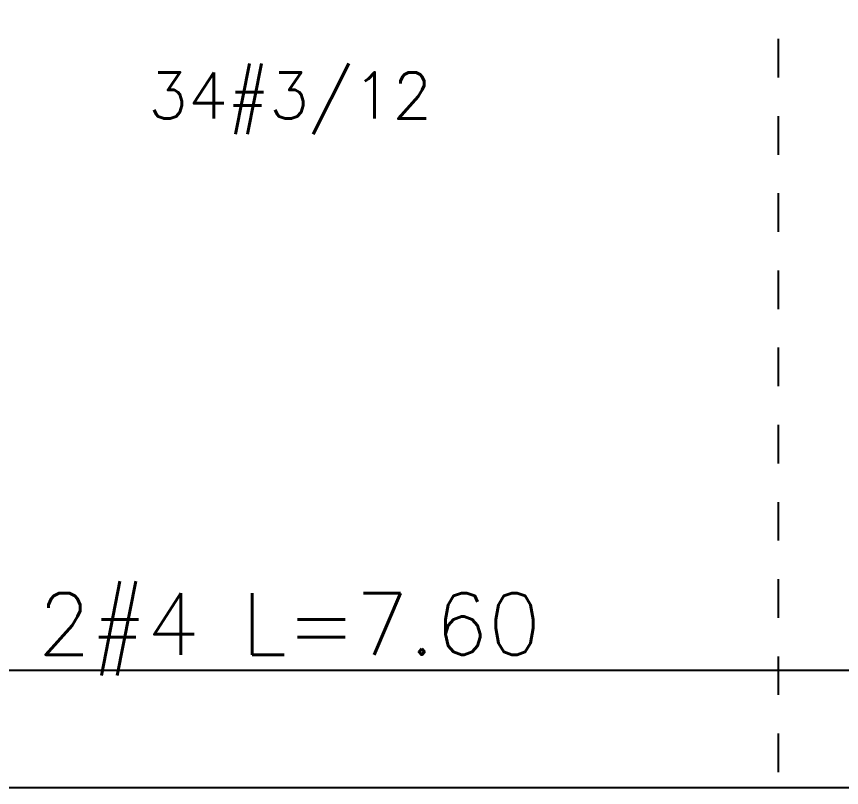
# Model space of a CAD drawing. Header units: millimetres. Extents: x 0 to 212, y -9 to 41.
# Drawn here: x 45.304 to 47.44, y 29.117 to 31.115 of the extents above; entities that cross this region are included whole.
import ezdxf
from ezdxf.enums import TextEntityAlignment as Align

# ---------------------------------------------------------------- set-up
doc = ezdxf.new("R2010")
doc.units = ezdxf.units.MM
doc.header["$LTSCALE"] = 0.01
doc.linetypes.add('DASHDOT', pattern=[1, 0.5, -0.25, 0, -0.25])
for name, color, linetype in [('FC_BORDE VIGA', 4, 'Continuous'), ('FC_EJES', 1, 'DASHDOT'), ('FC_R-60', 11, 'Continuous'), ('FC_R-80', 11, 'Continuous'), ('FC_REFUERZO', 5, 'Continuous')]:
    doc.layers.add(name, color=color, linetype=linetype)
doc.styles.get("Standard").update_dxf_attribs({"font": 'romans.shx'})

msp = doc.modelspace()

# ---------------------------------------------------------------- linework, layer by layer
at = {"layer": 'FC_BORDE VIGA'}
msp.add_lwpolyline([(39.5765, 29.1171), (49.5765, 29.1171), (49.5765, 32.7131), (39.5765, 32.7131)], close=True, dxfattribs=at)
at = {"layer": 'FC_EJES', "ltscale": 0.6}
msp.add_lwpolyline([(47.2765, 33.6569), (47.2765, 29.1171)], dxfattribs=at)
at = {"layer": 'FC_REFUERZO'}
msp.add_lwpolyline([(42.2765, 29.6011), (42.2765, 29.4211), (49.5265, 29.4211), (49.5265, 29.6011)], dxfattribs=at)

# ---------------------------------------------------------------- texts
at = {"layer": 'FC_R-60'}
msp.add_text('34#3/12', height=0.12, dxfattribs=at).set_placement((46.0128, 30.8503), align=Align.CENTER)
at = {"layer": 'FC_R-80'}
msp.add_text('2#4 L=7.60', height=0.16, dxfattribs=at).set_placement((46.0107, 29.461), align=Align.CENTER)

doc.saveas('drawing.dxf')
